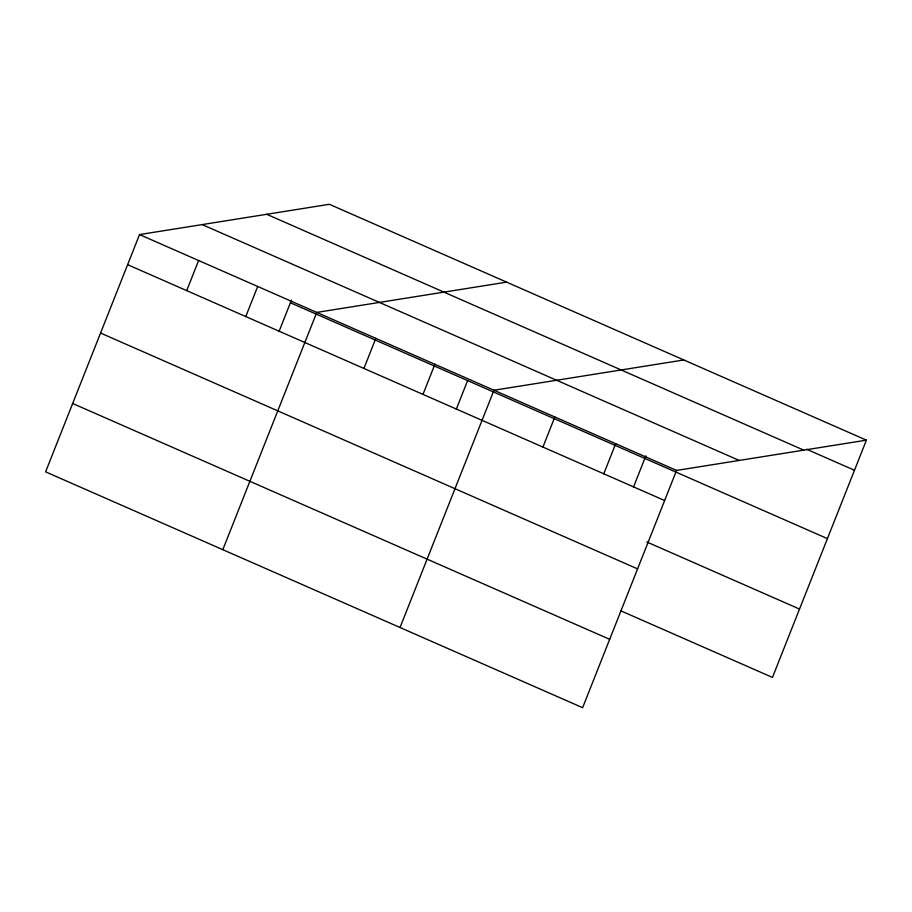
<?xml version="1.0" encoding="UTF-8"?>
<svg xmlns="http://www.w3.org/2000/svg" width="912" height="912" viewBox="0 0 912 912"><rect width="100%" height="100%" fill="white"/><g stroke="black" fill="none" stroke-linecap="round" stroke-linejoin="round"><path stroke-width="1.37" d="M866.4 440.154L329.38 204.299L139.536 234.578L45.6 471.846L582.62 707.701L676.556 470.432L866.4 440.154L772.464 677.422L620.958 610.88M186.698 290.62L198.611 260.524M245.761 316.567L257.686 286.471M279.038 331.466L291.441 300.139M222.813 549.674L316.76 312.406L506.593 282.139M363.911 368.459L375.824 338.352M422.986 394.394L434.899 364.298M456.251 409.294L467.617 380.6M400.037 627.502L493.973 390.245L683.818 359.966M542.914 447.074L554.838 416.978M603.778 473.807L615.691 443.699M633.464 487.122L645.867 455.806M806.573 449.217L854.487 470.261M266.737 214.297L803.757 450.152M202.19 224.591L739.21 460.446M139.536 234.578L676.556 470.432M290.392 302.773L827.412 538.616M127.623 264.674L664.643 500.528M646.722 541.945L799.528 609.056M100.559 333.04L637.579 568.894M72.664 403.48L609.683 639.335"/></g></svg>
